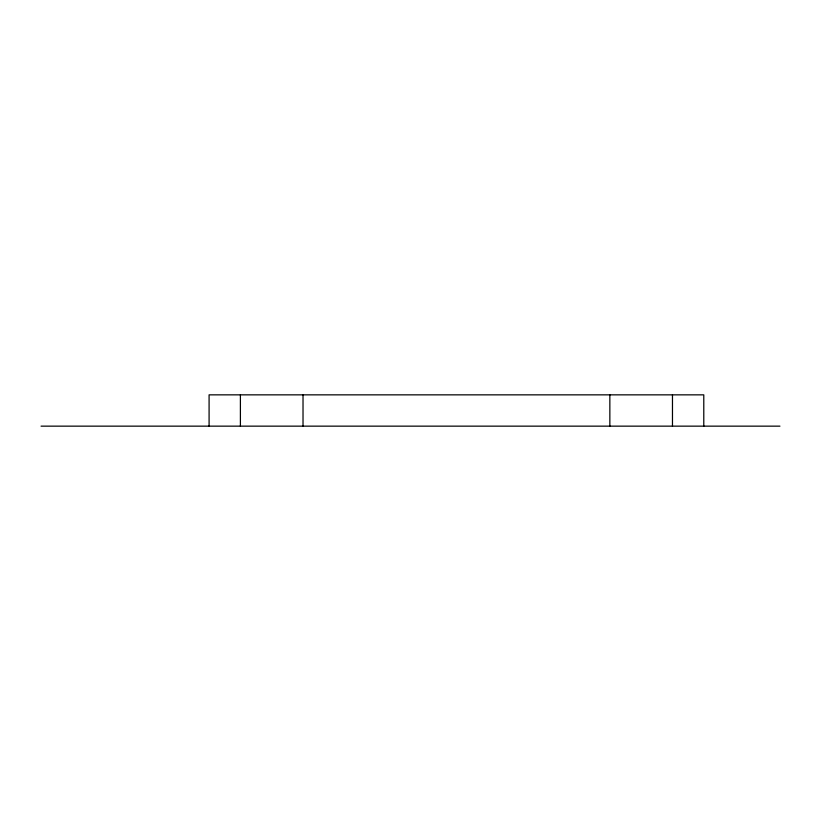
<?xml version="1.0" encoding="UTF-8"?>
<svg xmlns="http://www.w3.org/2000/svg" width="821" height="821" viewBox="0 0 821 821"><rect width="100%" height="100%" fill="white"/><g stroke="black" fill="none" stroke-linecap="round" stroke-linejoin="round"><path stroke-width="1.23" d="M41.05 426.15L779.95 426.15M703.782 426.15L703.782 394.85L209.088 394.85L209.088 426.15M672.471 394.85L672.471 426.15M609.849 394.85L609.849 426.15M303.021 394.85L303.021 426.15M240.399 394.85L240.399 426.15"/></g></svg>
